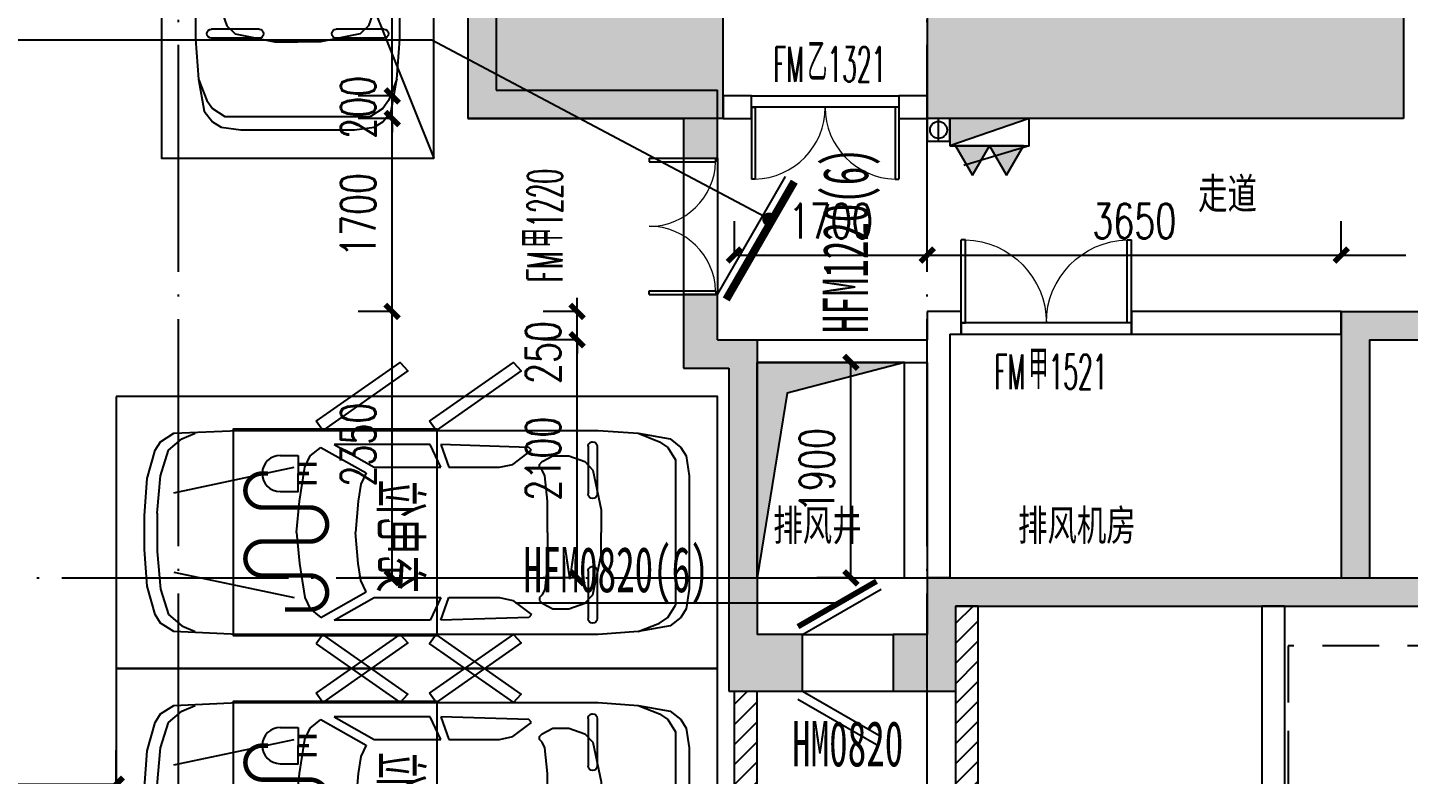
# Model space of a CAD drawing. Header units: millimetres. Extents: x 12325263 to 13848842, y -1463133 to 573208.
# Drawn here: x 12583266 to 12595438, y -1132621 to -1126034 of the extents above; entities that cross this region are included whole.
import ezdxf
from ezdxf.xclip import XClip

# ---------------------------------------------------------------- set-up
doc = ezdxf.new("R2010")
doc.units = ezdxf.units.MM
doc.header["$LTSCALE"] = 1000
doc.header["$XCLIPFRAME"] = 0
for name, pattern in [('DASHED2', [0.375, 0.25, -0.125]), ('DOTE', [2.42, 2, -0.2, 0.02, -0.2]), ('地下室负三层平面图$0$-3F平面$0$$AUDIT_BAD_LTYPE2', [0])]:
    doc.linetypes.add(name, pattern=pattern)
for name, color, linetype in [('#s-灭火器', 20, 'Continuous'), ('-2F平面$0$WALL-SHATCH', 8, 'Continuous'), ('A-ANNO-DIMS', 83, 'Continuous'), ('A-ANNO-TEXT', 7, 'Continuous'), ('A-AXIS', 16, 'DOTE'), ('A-WALL', 5, 'Continuous'), ('A-WALL-PATT', 8, 'Continuous'), ('A_WALL(防火墙)', 151, 'Continuous'), ('DOOR_FIRE', 1, 'Continuous'), ('DOOR_FIRE_TEXT', 7, 'Continuous'), ('EQUIP_消火栓', 7, 'Continuous'), ('PUB_DIM', 83, 'Continuous'), ('PUB_HATCH', 8, 'Continuous'), ('VPIPE-消防高', 3, 'Continuous'), ('WALL', 5, 'Continuous'), ('人防墙', 6, 'Continuous'), ('人防门', 60, 'Continuous'), ('人防门编号', 73, 'Continuous'), ('公寓机动车库', 23, 'Continuous'), ('建筑-楼板开洞', 251, 'Continuous'), ('水条件', 1, 'Continuous')]:
    doc.layers.add(name, color=color, linetype=linetype)
doc.styles.add('_TCH_DIM_T3', font='SIMPLEX.shx', dxfattribs={"width": 0.705882, "bigfont": 'GBCBIG.shx'})
doc.styles.add('_TCH_WINDOW', font='SIMPLEX', dxfattribs={"width": 0.7, "height": 3.5, "bigfont": 'GBCBIG'})
doc.styles.add('TITXV', font='', dxfattribs={"width": 0.7})
doc.styles.add('标注宋体', font='', dxfattribs={"width": 0.6})
doc.styles.add('黑体', font='simhei.ttf', dxfattribs={"width": 0.7})
doc.styles.get('TITXV').set_extended_font_data('SimSun')
doc.styles.get('标注宋体').set_extended_font_data('NSimSun')
doc.dimstyles.new('_TCH_ARCH&&120', dxfattribs={"dimtxt": 306, "dimasz": 120, "dimexe": 300, "dimexo": 360, "dimgap": 147, "dimtad": 1, "dimdec": 0, "dimzin": 0, "dimdsep": 46, "dimtxsty": '_TCH_DIM_T3', "dimblk": 'ARCHTICK', "dimcen": 0.09, "dimclrt": 7, "dimazin": 2, "dimtfac": 1, "dimtdec": 0, "dimtix": 1, "dimtmove": 2, "dimatfit": 3, "dimfxl": 1, "dimfxlon": 1, "dimtolj": 1, "dimtzin": 0, "dimarcsym": 0})
pattern_1 = [(45, (0, 89.76), (-88.388383, 88.388383), [])]

# ---------------------------------------------------------------- blocks, each defined once
blk = doc.blocks.new('asdgafgfasdfagfagasdgagadfgsdhgd人防$DorLib2D$00000197')
at = {"color": 0}
for p, q in [((-0.5, 0.313), (0.366, 0.813)), ((-0.55, -0.399), (0.316, -0.899)), ((-0.5, -0.313), (0.366, -0.813))]:
    blk.add_line(p, q, dxfattribs=at)
at = {"color": 0, "const_width": 0.0625}
blk.add_lwpolyline([(-0.55, 0.399), (0.316, 0.899)], dxfattribs=at)
blk = doc.blocks.new('asdgafgfasdfagfagasdgagadfgsdhgd$DorLib2D$00000192')
at = {"color": 0}
blk.add_line((-0.5, 0.125), (0.366, 0.625), dxfattribs=at)
at = {"color": 0, "const_width": 0.0417}
blk.add_lwpolyline([(-0.542, 0.197), (0.324, 0.697)], dxfattribs=at)
blk = doc.blocks.new('asdgafgf20230228-rf2')
at = {"layer": 'PUB_HATCH'}
for points in [[(15800, 10150), (15550, 9900), (15550, -7850), (15800, -7600)], [(15800, -7600), (15550, -7850), (17450, -7850), (17750, -7600)], [(17450, -7850), (17450, -8200), (17750, -8200), (17750, -7600)], [(17750, -9800), (17750, -9400), (17450, -9400), (17450, -10050)], [(23250, -9550), (23500, -9800), (25650, -9800), (25400, -9550)], [(23500, -9800), (23250, -9550), (23250, -11900), (23400, -11983), (23500, -11900)], [(17750, -9800), (17450, -10050), (17850, -10050), (18100, -9800)], [(18100, -9800), (17850, -10050), (17850, -12900), (18100, -12400)], [(19850, -12150), (19600, -11900), (19600, -12400), (19850, -12900)], [(19600, -11900), (19850, -12150), (23450, -12150), (23400, -11983), (23250, -11900)], [(23400, -11983), (23450, -12150), (28150, -12150), (27900, -11900), (23500, -11900)], [(17850, -12900), (18500, -12900), (18500, -12400), (18100, -12400)], [(19600, -12400), (19300, -12400), (19300, -12900), (19850, -12900)]]:
    blk.add_hatch(color=256, dxfattribs=at).paths.add_polyline_path(points)
at = {"layer": '人防墙'}
for p, q in [((15800, 10150), (15800, -7600)), ((15550, 9900), (15550, -7850)), ((15800, -7600), (17750, -7600)), ((17750, -8200), (17750, -7600)), ((15550, -7850), (17450, -7850)), ((17450, -7850), (17450, -8200)), ((17450, -8200), (17750, -8200)), ((17750, -9400), (17450, -9400)), ((17450, -9400), (17450, -10050)), ((17750, -9800), (17750, -9400)), ((23250, -9550), (25400, -9550)), ((23250, -9550), (23250, -11900)), ((17750, -9800), (18100, -9800)), ((18100, -9800), (18100, -12400)), ((23500, -9800), (25650, -9800)), ((23500, -9800), (23500, -11900)), ((17450, -10050), (17850, -10050)), ((17850, -10050), (17850, -12900)), ((19600, -11900), (19600, -12400)), ((19600, -11900), (23250, -11900)), ((23500, -11900), (27900, -11900)), ((19850, -12150), (19850, -12900)), ((19850, -12150), (23450, -12150)), ((23450, -12150), (28150, -12150)), ((18500, -12400), (18100, -12400)), ((18500, -12900), (18500, -12400)), ((19600, -12400), (19300, -12400)), ((19300, -12400), (19300, -12900)), ((17850, -12900), (18500, -12900)), ((19300, -12900), (19850, -12900))]:
    blk.add_line(p, q, dxfattribs=at)
at = {"layer": '人防门'}
for p, q in [((17450, -8200, 31), (17450, -9400, 31)), ((17750, -8200, 31), (17750, -9400, 31)), ((18500, -12400, 0), (19300, -12400, 0)), ((18500, -12900, 0), (19300, -12900, 0))]:
    blk.add_line(p, q, dxfattribs=at)
at = {"layer": '人防门', "const_width": 50, "elevation": 0}
blk.add_lwpolyline([(17819, -9440), (18419, -8401)], dxfattribs=at)
at = {"layer": '人防门编号'}
for p, q in [((15233, -7157), (10272, -7157)), ((18206, -8738), (15233, -7157)), ((18795, -12124, 0), (15971, -12124, 0))]:
    blk.add_line(p, q, dxfattribs=at)
at = {"layer": '人防门编号', "const_width": 60}
blk.add_lwpolyline([(18232, -8752, 1), (18179, -8724, 1)], format="xyb", close=True, dxfattribs=at)
at = {"layer": '人防门'}
for name, p, xscale, yscale, zscale, rotation in [('asdgafgfasdfagfagasdgagadfgsdhgd$DorLib2D$00000192', (17600, -8800), -1200, 1200, 300, 269.999768491107), ('asdgafgfasdfagfagasdgagadfgsdhgd人防$DorLib2D$00000197', (18900, -12650), 800, 800, 500, 359.9999999999778)]:
    blk.add_blockref(name, p, dxfattribs=dict(at, xscale=xscale, yscale=yscale, zscale=zscale, rotation=rotation))
at = {"layer": '人防门编号', "style": '标注宋体', "width": 0.6}
for s, rotation, p in [('HFM1220(6)', 90, (19079, -9743, 0)), ('HFM0820(6)', 359.9995, (16041, -12027, 0)), ('HM0820', 359.9995, (18409, -13563, 0))]:
    blk.add_text(s, height=400, rotation=rotation, dxfattribs=at).set_placement(p)
blk = doc.blocks.new('1-3F')
at = {"layer": 'A-WALL-PATT'}
for points in [[(-15900, 19000), (-17150, 19300), (-17150, 9050), (-15900, 10250)], [(-12900, 13333), (-13100, 13400), (-13100, 9050), (-12800, 10250), (-12800, 13200)], [(-10200, 11200), (-10200, 10250), (-8900, 9050), (-8900, 11200)], [(-14900, 10250), (-15900, 10250), (-17150, 9050), (-14900, 9050)], [(-8900, 9050), (-10200, 10250), (-12800, 10250), (-13100, 9050)]]:
    blk.add_hatch(color=256, dxfattribs=at).paths.add_polyline_path(points)
at = {"layer": 'A-WALL'}
for p, q in [((-17150, 19300), (-17150, 9050)), ((-13100, 13400), (-13100, 9050)), ((-8900, 11200), (-8900, 9050)), ((-14900, 9050), (-14900, 10250)), ((-14900, 9050), (-17150, 9050)), ((-8900, 9050), (-13100, 9050))]:
    blk.add_line(p, q, dxfattribs=at)
blk = doc.blocks.new('adgshg13--2F平面$0$A$C7F010FC0')
at = {"layer": '-2F平面$0$WALL-SHATCH'}
h = blk.add_hatch(color=256, dxfattribs=at)
h.dxf.hatch_style = 1
h.paths.add_polyline_path([(-60384, -16881), (-763, 197), (12588, -13153), (12588, -157996), (-162965, -188820), (-171262, -180523), (-171262, -31311), (-150707, -10756), (-131860, -7981), (-99162, -7981), (-99162, -4981), (-76620, -4981), (-70108, -16881)], flags=16)
h.paths.add_polyline_path([(-60091, -16381), (-647, 647), (12988, -12988), (12988, -158332), (-163101, -189250), (-171662, -180689), (-171662, -31145), (-150778, -10261), (-131897, -7481), (-99562, -7481), (-99562, -4581), (-76366, -4581), (-69908, -16381)])
blk = doc.blocks.new('A$C2A3E77E8')
at = {"layer": 'WALL', "color": 1}
blk.add_blockref('adgshg13--2F平面$0$A$C7F010FC0', (561507.9, 205483.1), dxfattribs=at)
blk = doc.blocks.new('asdfsfsdf')
at = {"color": 253, "linetype": '地下室负三层平面图$0$-3F平面$0$$AUDIT_BAD_LTYPE2', "transparency": 33554559, "extrusion": (0.000447791, 3.52996e-16, 1)}
for p, q in [((-169, -110, 0), (-500, -141, 0)), ((169, -110, 0), (-169, -110, 0)), ((169, -110, 0), (500, -141, 0)), ((-725, -212, 0), (-825, -329, 0)), ((-500, -141, 0), (-725, -212, 0)), ((500, -141, 0), (725, -212, 0)), ((725, -212, 0), (825, -329, 0)), ((-825, -329, 0), (-875, -447, 0)), ((-350, -259, 0), (-575, -1318, 0)), ((350, -259, 0), (575, -1318, 0)), ((825, -329, 0), (875, -447, 0)), ((-675, -1459, 0), (-750, -1553, 0)), ((-575, -1412, 0), (-675, -1459, 0)), ((-275, -1365, 0), (-575, -1412, 0)), ((0, -1341), (-275, -1365, 0)), ((0, -1341), (275, -1365, 0)), ((275, -1365, 0), (575, -1412, 0)), ((575, -1412, 0), (675, -1459, 0)), ((675, -1459, 0), (750, -1553, 0)), ((-750, -1553, 0), (-525, -1953, 0)), ((750, -1553, 0), (525, -1953, 0)), ((-775, -2518, 0), (-775, -1671, 0)), ((-775, -1671, 0), (-575, -2024, 0)), ((775, -1671, 0), (575, -2024, 0)), ((775, -2518, 0), (775, -1671, 0)), ((-525, -1953, 0), (-425, -1906, 0)), ((-425, -1906, 0), (-275, -1882, 0)), ((-275, -1882, 0), (0, -1859)), ((275, -1882, 0), (0, -1859)), ((425, -1906, 0), (275, -1882, 0)), ((525, -1953, 0), (425, -1906, 0)), ((-575, -2024, 0), (-575, -2612, 0)), ((575, -2024, 0), (575, -2612, 0)), ((-575, -2612, 0), (-775, -2518, 0)), ((575, -2612, 0), (775, -2518, 0)), ((-775, -2612, 0), (-575, -2682, 0)), ((-750, -3388, 0), (-775, -2612, 0)), ((775, -2612, 0), (575, -2682, 0)), ((750, -3388, 0), (775, -2612, 0)), ((-575, -2682, 0), (-575, -3129, 0)), ((575, -2682, 0), (575, -3129, 0)), ((-575, -3129, 0), (-600, -3247, 0)), ((575, -3129, 0), (600, -3247, 0)), ((-600, -3247, 0), (-725, -3412, 0)), ((600, -3247, 0), (725, -3412, 0)), ((-725, -3412, 0), (-750, -3388, 0)), ((725, -3412, 0), (750, -3388, 0)), ((-625, -3506, 0), (-675, -3600, 0)), ((-600, -3482, 0), (-625, -3506, 0)), ((-575, -3482, 0), (-600, -3482, 0)), ((-550, -3506, 0), (-575, -3482, 0)), ((-500, -3529, 0), (-550, -3506, 0)), ((-275, -3553, 0), (-500, -3529, 0)), ((275, -3553, 0), (500, -3529, 0)), ((500, -3529, 0), (550, -3506, 0)), ((550, -3506, 0), (575, -3482, 0)), ((575, -3482, 0), (600, -3482, 0)), ((600, -3482, 0), (625, -3506, 0)), ((625, -3506, 0), (675, -3600, 0)), ((-675, -3600, 0), (-675, -3741, 0)), ((0, -3553), (-275, -3553, 0)), ((0, -3553), (275, -3553, 0)), ((675, -3600, 0), (675, -3741, 0)), ((-675, -3741, 0), (-625, -3882, 0)), ((675, -3741, 0), (625, -3882, 0)), ((-625, -3882, 0), (-550, -3953, 0)), ((625, -3882, 0), (550, -3953, 0)), ((-550, -3953, 0), (-200, -4024, 0)), ((550, -3953, 0), (200, -4024, 0)), ((-200, -4024, 0), (0, -4024)), ((200, -4024, 0), (0, -4024)), ((-875, -4353, 0), (-800, -4541, 0)), ((875, -4353, 0), (800, -4541, 0)), ((-800, -4541, 0), (-750, -4612, 0)), ((-750, -4612, 0), (-641, -4680, 0)), ((750, -4612, 0), (641, -4680, 0)), ((800, -4541, 0), (750, -4612, 0)), ((641, -4680, 0), (-641, -4680, 0))]:
    blk.add_line(p, q, dxfattribs=at)
for points in [[(-475, -24), (-150, 0), (150, 0), (475, -24), (725, -94), (800, -141), (875, -259), (900, -824), (900, -4000), (875, -4353), (825, -4635), (750, -4729), (675, -4776), (500, -4800), (-500, -4800), (-675, -4776), (-750, -4729), (-825, -4635), (-875, -4353), (-900, -4000), (-900, -824), (-875, -259), (-800, -141), (-725, -94)], [(-982, -1513), (-1500, -2253), (-1425, -2321), (-900, -1571)]]:
    blk.add_lwpolyline(points, close=True, dxfattribs=at)
at = {"color": 253, "linetype": '地下室负三层平面图$0$-3F平面$0$$AUDIT_BAD_LTYPE2', "transparency": 33554559, "extrusion": (0.000447791, 3.52996e-16, 1), "elevation": 0}
for points in [[(982, -1513), (1500, -2253), (1425, -2321), (900, -1571)], [(-900, -2571), (-982, -2513), (-1500, -3253), (-1425, -3321)], [(982, -2513), (1500, -3253), (1425, -3321), (900, -2571)]]:
    blk.add_lwpolyline(points, close=True, dxfattribs=at)
blk = doc.blocks.new('车位')
h = blk.add_hatch()
h.set_pattern_fill('ANSI31', color=256, scale=1000)
h.set_pattern_definition([(45, (-2400, -5300), (-1122.53, 1122.53), [])])
h.paths.add_polyline_path([(1880, -3855), (1880, -3695), (1720, -3695), (1560, -3695), (1560, -3855, 0.989863)])
for p, q in [((860, -1060), (440, -1060)), ((1960, -1060), (1540, -1060)), ((400, -1100), (400, -1100)), ((860, -1140), (440, -1140)), ((1500, -1100), (1500, -1100)), ((1960, -1140), (1540, -1140)), ((2000, -1100), (2000, -1100)), ((1880, -3695), (1720, -3695)), ((1880, -3855), (1880, -3695))]:
    blk.add_line(p, q)
for points in [[(2400, -5300), (0, -5300), (0, 0), (2400, 0)], [(290, -2469), (2110, -2469), (2110, -4269), (290, -4269)]]:
    blk.add_lwpolyline(points, close=True)
at = {"const_width": 40}
blk.add_lwpolyline([(520, -3813), (520, -3590, -1), (820, -3590), (820, -4011, 1), (1120, -4011), (1120, -3590, -1), (1420, -3590), (1420, -4011, 1), (1720, -4011), (1720, -3963)], format="xyb", dxfattribs=at)
at = {"const_width": 30}
for points in [[(1640, -3695), (1640, -3534)], [(1800, -3695), (1800, -3534)], [(1720, -3695), (1720, -3600)]]:
    blk.add_lwpolyline(points, dxfattribs=at)
blk.add_lwpolyline([(1880, -3851, -1), (1560, -3855), (1560, -3695), (1720, -3695)], format="xyb")
for centre, start, end in [((440, -1100), 90, 180), ((860, -1100), 0, 90), ((1540, -1100), 90, 180), ((1960, -1100), 0, 90), ((1960, -1100), 0, 90), ((440, -1100), 180, 270), ((860, -1100), 270, 0), ((1540, -1100), 180, 270), ((1960, -1100), 270, 0), ((1960, -1100), 270, 0)]:
    blk.add_arc(centre, 40, start, end)
at = {"xscale": -1, "rotation": 180}
blk.add_blockref('asdfsfsdf', (1200, -5050), dxfattribs=at)
at = {"insert": (662, -2615), "char_height": 350, "attachment_point": 1, "rotation": 360, "style": '黑体'}
blk.add_mtext_dynamic_manual_height_columns('充电位', width=1328.11, gutter_width=1750, heights=[0], dxfattribs=at)
blk = doc.blocks.new('A$C10563155')
h = blk.add_hatch()
h.set_pattern_fill('ANSI31', color=256, scale=1000, angle=-90)
h.set_pattern_definition([(315, (0.02, 4800), (1122.53, 1122.53), [])])
h.paths.add_polyline_path([(1445, 520), (1605, 520), (1605, 680), (1605, 840), (1445, 840, 0.989863)])
for p, q in [((0, 2400), (6000, 0)), ((4860, 1540), (4860, 1960)), ((4900, 2000), (4900, 2000)), ((4940, 1540), (4940, 1960)), ((4860, 440), (4860, 860)), ((4900, 900), (4900, 900)), ((4940, 440), (4940, 860)), ((1605, 520), (1605, 680)), ((1445, 520), (1605, 520)), ((4900, 400), (4900, 400))]:
    blk.add_line(p, q)
for points in [[(0, 0), (0, 2400), (6000, 2400), (6000, 0)], [(2831, 2110), (2831, 290), (1031, 290), (1031, 2110)]]:
    blk.add_lwpolyline(points, close=True)
at = {"const_width": 40}
blk.add_lwpolyline([(1487, 1880), (1710, 1880, -1), (1710, 1580), (1289, 1580, 1), (1289, 1280), (1710, 1280, -1), (1710, 980), (1289, 980, 1), (1289, 680), (1337, 680)], format="xyb", dxfattribs=at)
blk.add_lwpolyline([(1449, 520, -1), (1445, 840), (1605, 840), (1605, 680)], format="xyb")
at = {"const_width": 30}
for points in [[(1605, 760), (1766, 760)], [(1605, 680), (1700, 680)], [(1605, 600), (1766, 600)]]:
    blk.add_lwpolyline(points, dxfattribs=at)
for centre, start, end in [((4900, 1960), 90, 180), ((4900, 1960), 0, 90), ((4900, 1540), 180, 270), ((4900, 1540), 270, 0), ((4900, 860), 90, 180), ((4900, 860), 0, 90), ((4900, 440), 180, 270), ((4900, 440), 180, 270), ((4900, 440), 270, 0), ((4900, 440), 270, 0)]:
    blk.add_arc(centre, 40, start, end)
at = {"rotation": 90}
blk.add_blockref('asdfsfsdf', (950, 1200), dxfattribs=at)
at = {"insert": (2685, 1738), "char_height": 350, "attachment_point": 1, "rotation": 270, "style": '黑体'}
blk.add_mtext_dynamic_manual_height_columns('充电位', width=1328.11, gutter_width=1750, heights=[0], dxfattribs=at)
blk = doc.blocks.new('A$C18591698')
at = {"linetype": 'DASHED2', "ltscale": 2}
for points in [[(0, 2400), (0, 0), (5300, 0), (5300, 2400)], [(1250, 2150), (1350, 2150), (1350, 250), (1250, 250)]]:
    blk.add_lwpolyline(points, close=True, dxfattribs=at)
blk = doc.blocks.new('管位')
at = {"layer": '水条件'}
blk.add_line((12573126, 675360), (12573126, 675160), dxfattribs=at)
blk.add_lwpolyline([(12573026, 675360), (12573226, 675360), (12573226, 675160), (12573026, 675160)], close=True, dxfattribs=at)
blk = doc.blocks.new('灭火器')
at = {"layer": '#s-灭火器', "ltscale": 1000}
for points in [[(292444, 59707), (292144, 59707), (292294, 59447)], [(292744, 59707), (292444, 59707), (292594, 59447)]]:
    blk.add_hatch(color=256, dxfattribs=at).paths.add_polyline_path(points)
for points in [[(292294, 59447), (292444, 59707), (292144, 59707)], [(292594, 59447), (292744, 59707), (292444, 59707)]]:
    blk.add_lwpolyline(points, close=True, dxfattribs=at)
blk = doc.blocks.new('$TWTSYS$00000508')
for p, q in [((-0.5, 0.5), (0.324, 1.224)), ((-0.5, 0.5), (-0.5, -0.5)), ((-0.5, -0.5), (0.5, 0.5)), ((0.5, 0.5), (-0.5, 0.5)), ((0.5, -0.5), (0.5, 0.5)), ((-0.5, -0.5), (0.5, -0.5))]:
    blk.add_line(p, q)
blk.add_solid([(0.5, -0.5), (0.5, 0.5), (-0.5, -0.5)])
blk = doc.blocks.new('消火栓')
at = {"layer": '#s-灭火器', "rotation": 180.0000000000001}
blk.add_blockref('灭火器', (12864422, 734932), dxfattribs=at)
at = {"layer": 'EQUIP_消火栓', "xscale": 700, "yscale": 240, "zscale": 700}
blk.add_blockref('$TWTSYS$00000508', (12571978, 675105), dxfattribs=at)
blk = doc.blocks.new('asdfasfads')
at = {"layer": 'VPIPE-消防高'}
blk.add_circle((26300, -3300), 75, dxfattribs=at)
at = {"rotation": 180}
blk.add_blockref('消火栓', (12598728, 671785), dxfattribs=at)
at = {"layer": '水条件', "xscale": -1, "rotation": 180}
blk.add_blockref('管位', (-12546826, 671960), dxfattribs=at)
blk = doc.blocks.new('qlzw')
at = {"layer": 'A-AXIS'}
for p, q in [((12451166.8, 979489.8), (12451166.8, 1082089.8)), ((12457766.8, 979489.8), (12457766.8, 1082089.8)), ((12411416.8, 1000989.8), (12486866.8, 1000989.8))]:
    blk.add_line(p, q, dxfattribs=at)
blk = doc.blocks.new('_ArchTick')
at = {"color": 0, "linetype": 'ByBlock', "const_width": 0.4}
blk.add_lwpolyline([(-0.5, -0.5), (0.5, 0.5)], dxfattribs=at)
blk = doc.blocks.new('*D2283')
at = {"layer": 'A-ANNO-DIMS', "color": 0, "lineweight": -2, "transparency": 16777216}
for p, q in [((12590525, -1128987), (12590224, -1128987)), ((12590524, -1130887), (12590524, -1128987)), ((12590525, -1130887), (12590224, -1130887))]:
    blk.add_line(p, q, dxfattribs=at)
at = {"layer": 'Defpoints', "color": 0, "transparency": 16777216}
for p in [(12590524, -1128987), (12590997, -1128987), (12590997, -1130887)]:
    blk.add_point(p, dxfattribs=at)
at = {"layer": 'A-ANNO-DIMS', "color": 0, "lineweight": -2, "transparency": 16777216, "xscale": 120, "yscale": 120, "zscale": 120}
for p, rotation in [((12590524, -1128987), 90), ((12590524, -1130887), 270)]:
    blk.add_blockref('_ArchTick', p, dxfattribs=dict(at, rotation=rotation))
at = {"layer": 'A-ANNO-DIMS', "color": 7, "transparency": 16777216, "insert": (12590224, -1129937), "char_height": 306, "attachment_point": 5, "rotation": 90, "style": '_TCH_DIM_T3'}
blk.add_mtext('\\A1;1900', dxfattribs=at)
blk = doc.blocks.new('*D3794')
at = {"layer": 'A-ANNO-DIMS', "color": 0, "lineweight": -2, "transparency": 16777216}
for p, q in [((12575397, -1125789), (12575397, -1126090)), ((12575397, -1125790), (12587147, -1125790)), ((12587147, -1125789), (12587147, -1126090))]:
    blk.add_line(p, q, dxfattribs=at)
at = {"layer": 'Defpoints', "color": 0, "transparency": 16777216}
for p in [(12575397, -1124537), (12587147, -1124537), (12587147, -1125790)]:
    blk.add_point(p, dxfattribs=at)
at = {"layer": 'A-ANNO-DIMS', "color": 0, "lineweight": -2, "transparency": 16777216, "xscale": 120, "yscale": 120, "zscale": 120, "rotation": 180}
blk.add_blockref('_ArchTick', (12575397, -1125790), dxfattribs=at)
at = {"layer": 'A-ANNO-DIMS', "color": 0, "lineweight": -2, "transparency": 16777216, "xscale": 120, "yscale": 120, "zscale": 120}
blk.add_blockref('_ArchTick', (12587147, -1125790), dxfattribs=at)
at = {"layer": 'A-ANNO-DIMS', "color": 7, "transparency": 16777216, "insert": (12581272, -1125490), "char_height": 306, "attachment_point": 5, "style": '_TCH_DIM_T3'}
blk.add_mtext('\\A1;11750', dxfattribs=at)
blk = doc.blocks.new('*D3865')
at = {"layer": 'Defpoints', "color": 0, "transparency": 16777216}
for p in [(12588110, -1128537), (12589497, -1128537), (12589497, -1128787)]:
    blk.add_point(p, dxfattribs=at)
at = {"layer": 'PUB_DIM', "color": 0, "lineweight": -2, "transparency": 16777216}
for p, q in [((12588110, -1128537), (12588110, -1128417)), ((12588111, -1128537), (12587810, -1128537)), ((12588110, -1128787), (12588110, -1128537)), ((12588111, -1128787), (12587810, -1128787)), ((12588110, -1128787), (12588110, -1128907))]:
    blk.add_line(p, q, dxfattribs=at)
at = {"layer": 'PUB_DIM', "color": 0, "lineweight": -2, "transparency": 16777216, "xscale": 120, "yscale": 120, "zscale": 120}
for p, rotation in [((12588110, -1128537), 270), ((12588110, -1128787), 90)]:
    blk.add_blockref('_ArchTick', p, dxfattribs=dict(at, rotation=rotation))
at = {"layer": 'PUB_DIM', "color": 7, "transparency": 16777216, "insert": (12587810, -1128900), "char_height": 306, "attachment_point": 5, "rotation": 90, "style": '_TCH_DIM_T3'}
blk.add_mtext('\\A1;250', dxfattribs=at)
blk = doc.blocks.new('*D3866')
at = {"layer": 'Defpoints', "color": 0, "transparency": 16777216}
for p in [(12588110, -1128787), (12589497, -1128787), (12589497, -1130887)]:
    blk.add_point(p, dxfattribs=at)
at = {"layer": 'PUB_DIM', "color": 0, "lineweight": -2, "transparency": 16777216}
for p, q in [((12588111, -1128787), (12587810, -1128787)), ((12588110, -1130887), (12588110, -1128787)), ((12588111, -1130887), (12587810, -1130887))]:
    blk.add_line(p, q, dxfattribs=at)
at = {"layer": 'PUB_DIM', "color": 0, "lineweight": -2, "transparency": 16777216, "xscale": 120, "yscale": 120, "zscale": 120}
for p, rotation in [((12588110, -1128787), 90), ((12588110, -1130887), 270)]:
    blk.add_blockref('_ArchTick', p, dxfattribs=dict(at, rotation=rotation))
at = {"layer": 'PUB_DIM', "color": 7, "transparency": 16777216, "insert": (12587810, -1129837), "char_height": 306, "attachment_point": 5, "rotation": 90, "style": '_TCH_DIM_T3'}
blk.add_mtext('\\A1;2100', dxfattribs=at)
blk = doc.blocks.new('*D3875')
at = {"layer": 'Defpoints', "color": 0, "transparency": 16777216}
for p in [(12596997, -1128040), (12594847, -1128737), (12596997, -1128737)]:
    blk.add_point(p, dxfattribs=at)
at = {"layer": 'PUB_DIM', "color": 0, "lineweight": -2, "transparency": 16777216}
for p, q in [((12594847, -1128041), (12594847, -1127740)), ((12596997, -1128041), (12596997, -1127740)), ((12594847, -1128040), (12595415, -1128040)), ((12596997, -1128040), (12596429, -1128040))]:
    blk.add_line(p, q, dxfattribs=at)
at = {"layer": 'PUB_DIM', "color": 0, "lineweight": -2, "transparency": 16777216, "xscale": 120, "yscale": 120, "zscale": 120, "rotation": 180}
blk.add_blockref('_ArchTick', (12594847, -1128040), dxfattribs=at)
at = {"layer": 'PUB_DIM', "color": 0, "lineweight": -2, "transparency": 16777216, "xscale": 120, "yscale": 120, "zscale": 120}
blk.add_blockref('_ArchTick', (12596997, -1128040), dxfattribs=at)
at = {"layer": 'PUB_DIM', "color": 7, "transparency": 16777216, "insert": (12595922, -1128250), "char_height": 306, "attachment_point": 5, "style": '_TCH_DIM_T3'}
blk.add_mtext('\\A1;2150', dxfattribs=at)
blk = doc.blocks.new('*D3876')
at = {"layer": 'Defpoints', "color": 0, "transparency": 16777216}
for p in [(12594847, -1128040), (12591197, -1128737), (12594847, -1128737)]:
    blk.add_point(p, dxfattribs=at)
at = {"layer": 'PUB_DIM', "color": 0, "lineweight": -2, "transparency": 16777216}
for p, q in [((12591197, -1128041), (12591197, -1127740)), ((12594847, -1128041), (12594847, -1127740)), ((12591197, -1128040), (12594847, -1128040))]:
    blk.add_line(p, q, dxfattribs=at)
at = {"layer": 'PUB_DIM', "color": 0, "lineweight": -2, "transparency": 16777216, "xscale": 120, "yscale": 120, "zscale": 120, "rotation": 180}
blk.add_blockref('_ArchTick', (12591197, -1128040), dxfattribs=at)
at = {"layer": 'PUB_DIM', "color": 0, "lineweight": -2, "transparency": 16777216, "xscale": 120, "yscale": 120, "zscale": 120}
blk.add_blockref('_ArchTick', (12594847, -1128040), dxfattribs=at)
at = {"layer": 'PUB_DIM', "color": 7, "transparency": 16777216, "insert": (12593022, -1127740), "char_height": 306, "attachment_point": 5, "style": '_TCH_DIM_T3'}
blk.add_mtext('\\A1;3650', dxfattribs=at)
blk = doc.blocks.new('*D3877')
at = {"layer": 'Defpoints', "color": 0, "transparency": 16777216}
for p in [(12591197, -1128040), (12589497, -1128737), (12591197, -1128737)]:
    blk.add_point(p, dxfattribs=at)
at = {"layer": 'PUB_DIM', "color": 0, "lineweight": -2, "transparency": 16777216}
for p, q in [((12589497, -1128041), (12589497, -1127740)), ((12591197, -1128041), (12591197, -1127740)), ((12589497, -1128040), (12591197, -1128040))]:
    blk.add_line(p, q, dxfattribs=at)
at = {"layer": 'PUB_DIM', "color": 0, "lineweight": -2, "transparency": 16777216, "xscale": 120, "yscale": 120, "zscale": 120, "rotation": 180}
blk.add_blockref('_ArchTick', (12589497, -1128040), dxfattribs=at)
at = {"layer": 'PUB_DIM', "color": 0, "lineweight": -2, "transparency": 16777216, "xscale": 120, "yscale": 120, "zscale": 120}
blk.add_blockref('_ArchTick', (12591197, -1128040), dxfattribs=at)
at = {"layer": 'PUB_DIM', "color": 7, "transparency": 16777216, "insert": (12590347, -1127740), "char_height": 306, "attachment_point": 5, "style": '_TCH_DIM_T3'}
blk.add_mtext('\\A1;1700', dxfattribs=at)
blk = doc.blocks.new('*D3878')
at = {"layer": 'Defpoints', "color": 0, "transparency": 16777216}
for p in [(12595397, -1126837), (12596170, -1126837), (12595397, -1128537)]:
    blk.add_point(p, dxfattribs=at)
at = {"layer": 'PUB_DIM', "color": 0, "lineweight": -2, "transparency": 16777216}
for p, q in [((12596169, -1126837), (12596470, -1126837)), ((12596170, -1128537), (12596170, -1126837)), ((12596169, -1128537), (12596470, -1128537))]:
    blk.add_line(p, q, dxfattribs=at)
at = {"layer": 'PUB_DIM', "color": 0, "lineweight": -2, "transparency": 16777216, "xscale": 120, "yscale": 120, "zscale": 120}
for p, rotation in [((12596170, -1126837), 90), ((12596170, -1128537), 270)]:
    blk.add_blockref('_ArchTick', p, dxfattribs=dict(at, rotation=rotation))
at = {"layer": 'PUB_DIM', "color": 7, "transparency": 16777216, "insert": (12595870, -1127687), "char_height": 306, "attachment_point": 5, "rotation": 90, "style": '_TCH_DIM_T3'}
blk.add_mtext('\\A1;1700', dxfattribs=at)
blk = doc.blocks.new('*D3879')
at = {"layer": 'Defpoints', "color": 0, "transparency": 16777216}
for p in [(12595397, -1124687), (12596170, -1124687), (12595397, -1126837)]:
    blk.add_point(p, dxfattribs=at)
at = {"layer": 'PUB_DIM', "color": 0, "lineweight": -2, "transparency": 16777216}
for p, q in [((12596169, -1124687), (12596470, -1124687)), ((12596170, -1126837), (12596170, -1124687)), ((12596169, -1126837), (12596470, -1126837))]:
    blk.add_line(p, q, dxfattribs=at)
at = {"layer": 'PUB_DIM', "color": 0, "lineweight": -2, "transparency": 16777216, "xscale": 120, "yscale": 120, "zscale": 120}
for p, rotation in [((12596170, -1124687), 90), ((12596170, -1126837), 270)]:
    blk.add_blockref('_ArchTick', p, dxfattribs=dict(at, rotation=rotation))
at = {"layer": 'PUB_DIM', "color": 7, "transparency": 16777216, "insert": (12595870, -1125762), "char_height": 306, "attachment_point": 5, "rotation": 90, "style": '_TCH_DIM_T3'}
blk.add_mtext('\\A1;2150', dxfattribs=at)
blk = doc.blocks.new('*D3893')
at = {"layer": 'Defpoints', "color": 0, "transparency": 16777216}
for p in [(12586480, -1122487), (12587147, -1122487), (12587147, -1126637)]:
    blk.add_point(p, dxfattribs=at)
at = {"layer": 'PUB_DIM', "color": 0, "lineweight": -2, "transparency": 16777216}
for p, q in [((12586481, -1122487), (12586180, -1122487)), ((12586480, -1126637), (12586480, -1122487)), ((12586481, -1126637), (12586180, -1126637))]:
    blk.add_line(p, q, dxfattribs=at)
at = {"layer": 'PUB_DIM', "color": 0, "lineweight": -2, "transparency": 16777216, "xscale": 120, "yscale": 120, "zscale": 120}
for p, rotation in [((12586480, -1122487), 90), ((12586480, -1126637), 270)]:
    blk.add_blockref('_ArchTick', p, dxfattribs=dict(at, rotation=rotation))
at = {"layer": 'PUB_DIM', "color": 7, "transparency": 16777216, "insert": (12586180, -1124562), "char_height": 306, "attachment_point": 5, "rotation": 90, "style": '_TCH_DIM_T3'}
blk.add_mtext('\\A1;4150', dxfattribs=at)
blk = doc.blocks.new('*D3894')
at = {"layer": 'Defpoints', "color": 0, "transparency": 16777216}
for p in [(12586480, -1126637), (12587147, -1126637), (12587147, -1126837)]:
    blk.add_point(p, dxfattribs=at)
at = {"layer": 'PUB_DIM', "color": 0, "lineweight": -2, "transparency": 16777216}
for p, q in [((12586480, -1126637), (12586480, -1126517)), ((12586481, -1126637), (12586180, -1126637)), ((12586480, -1126837), (12586480, -1126637)), ((12586481, -1126837), (12586180, -1126837)), ((12586480, -1126837), (12586480, -1126957))]:
    blk.add_line(p, q, dxfattribs=at)
at = {"layer": 'PUB_DIM', "color": 0, "lineweight": -2, "transparency": 16777216, "xscale": 120, "yscale": 120, "zscale": 120}
for p, rotation in [((12586480, -1126637), 270), ((12586480, -1126837), 90)]:
    blk.add_blockref('_ArchTick', p, dxfattribs=dict(at, rotation=rotation))
at = {"layer": 'PUB_DIM', "color": 7, "transparency": 16777216, "insert": (12586180, -1126737), "char_height": 306, "attachment_point": 5, "rotation": 90, "style": '_TCH_DIM_T3'}
blk.add_mtext('\\A1;200', dxfattribs=at)
blk = doc.blocks.new('*D3895')
at = {"layer": 'Defpoints', "color": 0, "transparency": 16777216}
for p in [(12586480, -1126837), (12587147, -1126837), (12587147, -1128537)]:
    blk.add_point(p, dxfattribs=at)
at = {"layer": 'PUB_DIM', "color": 0, "lineweight": -2, "transparency": 16777216}
for p, q in [((12586481, -1126837), (12586180, -1126837)), ((12586480, -1128537), (12586480, -1126837)), ((12586481, -1128537), (12586180, -1128537))]:
    blk.add_line(p, q, dxfattribs=at)
at = {"layer": 'PUB_DIM', "color": 0, "lineweight": -2, "transparency": 16777216, "xscale": 120, "yscale": 120, "zscale": 120}
for p, rotation in [((12586480, -1126837), 90), ((12586480, -1128537), 270)]:
    blk.add_blockref('_ArchTick', p, dxfattribs=dict(at, rotation=rotation))
at = {"layer": 'PUB_DIM', "color": 7, "transparency": 16777216, "insert": (12586180, -1127687), "char_height": 306, "attachment_point": 5, "rotation": 90, "style": '_TCH_DIM_T3'}
blk.add_mtext('\\A1;1700', dxfattribs=at)
blk = doc.blocks.new('*D3896')
at = {"layer": 'Defpoints', "color": 0, "transparency": 16777216}
for p in [(12586480, -1128537), (12587147, -1128537), (12587147, -1130887)]:
    blk.add_point(p, dxfattribs=at)
at = {"layer": 'PUB_DIM', "color": 0, "lineweight": -2, "transparency": 16777216}
for p, q in [((12586481, -1128537), (12586180, -1128537)), ((12586480, -1130887), (12586480, -1128537)), ((12586481, -1130887), (12586180, -1130887))]:
    blk.add_line(p, q, dxfattribs=at)
at = {"layer": 'PUB_DIM', "color": 0, "lineweight": -2, "transparency": 16777216, "xscale": 120, "yscale": 120, "zscale": 120}
for p, rotation in [((12586480, -1128537), 90), ((12586480, -1130887), 270)]:
    blk.add_blockref('_ArchTick', p, dxfattribs=dict(at, rotation=rotation))
at = {"layer": 'PUB_DIM', "color": 7, "transparency": 16777216, "insert": (12586180, -1129712), "char_height": 306, "attachment_point": 5, "rotation": 90, "style": '_TCH_DIM_T3'}
blk.add_mtext('\\A1;2350', dxfattribs=at)
blk = doc.blocks.new('*D3999')
at = {"layer": 'Defpoints', "color": 0, "transparency": 16777216}
for p in [(12584047, -1132708), (12578547, -1133437), (12584047, -1133437)]:
    blk.add_point(p, dxfattribs=at)
at = {"layer": 'PUB_DIM', "color": 0, "lineweight": -2, "transparency": 16777216}
for p, q in [((12578547, -1132709), (12578547, -1132408)), ((12584047, -1132709), (12584047, -1132408)), ((12578547, -1132708), (12584047, -1132708))]:
    blk.add_line(p, q, dxfattribs=at)
at = {"layer": 'PUB_DIM', "color": 0, "lineweight": -2, "transparency": 16777216, "xscale": 120, "yscale": 120, "zscale": 120, "rotation": 180}
blk.add_blockref('_ArchTick', (12578547, -1132708), dxfattribs=at)
at = {"layer": 'PUB_DIM', "color": 0, "lineweight": -2, "transparency": 16777216, "xscale": 120, "yscale": 120, "zscale": 120}
blk.add_blockref('_ArchTick', (12584047, -1132708), dxfattribs=at)
at = {"layer": 'PUB_DIM', "color": 7, "transparency": 16777216, "insert": (12581297, -1132408), "char_height": 306, "attachment_point": 5, "style": '_TCH_DIM_T3'}
blk.add_mtext('\\A1;5500', dxfattribs=at)
blk = doc.blocks.new('$DorLib2D$00000002')
for p, q in [((-0.5, 0), (-0.5, 0.4875)), ((-0.475, 0.4875), (-0.5, 0.4875)), ((-0.475, 0), (-0.475, 0.4875)), ((0.475, 0), (0.475, 0.4875)), ((0.475, 0.4875), (0.5, 0.4875)), ((0.5, 0), (0.5, 0.4875)), ((-0.5, 0), (-0.475, 0)), ((0.5, 0), (0.475, 0))]:
    blk.add_line(p, q)
at = {"lineweight": 13}
for centre, start, end in [((-0.4875, 0), 0, 88.53072), ((0.4875, 0), 91.46928, 180)]:
    blk.add_arc(centre, 0.4875, start, end, dxfattribs=at)

msp = doc.modelspace()

# ---------------------------------------------------------------- hatches: boundary and pattern name
at = {"layer": 'A-WALL-PATT'}
h = msp.add_hatch(dxfattribs=at)
h.set_pattern_fill('普通砖', color=256, scale=50, style=0)
h.set_pattern_definition(pattern_1)
h.paths.add_polyline_path([(12591446.8, -1131136.7), (12591446.8, -1133286.8), (12591646.8, -1133286.8), (12591646.8, -1131136.7)])
h = msp.add_hatch(dxfattribs=at)
h.set_pattern_fill('普通砖', color=256, scale=50, style=0)
h.set_pattern_definition(pattern_1)
h.paths.add_polyline_path([(12589596.8, -1134453.4), (12589696.8, -1134386.8), (12589696.8, -1131886.7), (12589496.8, -1131886.7), (12589496.8, -1134386.8)])
at = {"layer": '建筑-楼板开洞'}
h = msp.add_hatch(color=256, dxfattribs=at)
h.dxf.hatch_style = 1
h.paths.add_polyline_path([(12589696.8, -1130886.8), (12589696.8, -1128986.8), (12590996.8, -1128986.8), (12589963.4, -1129257.2)])

# ---------------------------------------------------------------- linework, layer by layer
at = {"layer": 'A-WALL'}
for p, q in [((12589646.8, -1126636.8), (12589396.8, -1126636.8)), ((12589396.8, -1126636.8), (12589396.8, -1126836.8)), ((12589646.8, -1126836.8), (12589646.8, -1126636.8)), ((12591196.8, -1126636.8), (12590946.8, -1126636.8)), ((12590946.8, -1126636.8), (12590946.8, -1126836.8)), ((12591196.8, -1126836.8), (12591196.8, -1126636.8)), ((12589396.8, -1126836.8), (12589646.8, -1126836.8)), ((12590946.8, -1126836.8), (12591196.8, -1126836.8)), ((12591196.8, -1128536.8), (12591196.8, -1128786.8)), ((12591496.8, -1128536.8), (12591196.8, -1128536.8)), ((12591496.8, -1128736.8), (12591496.8, -1128536.8)), ((12594846.8, -1128536.8), (12592996.8, -1128536.8)), ((12592996.8, -1128536.8), (12592996.8, -1128736.8)), ((12594846.8, -1128736.8), (12594846.8, -1128536.8)), ((12591396.8, -1128736.8), (12591396.8, -1128886.8)), ((12591396.8, -1128736.8), (12591496.8, -1128736.8)), ((12592996.8, -1128736.8), (12594846.8, -1128736.8)), ((12589696.8, -1128786.8), (12591196.8, -1128786.8)), ((12589696.8, -1128786.8), (12589696.8, -1128986.8)), ((12589696.8, -1128986.8), (12591196.8, -1128986.8)), ((12591196.8, -1128986.8), (12591196.8, -1130886.8)), ((12591396.8, -1128886.8), (12591396.8, -1130886.8)), ((12591396.8, -1130886.8), (12591196.8, -1130886.8)), ((12594146.8, -1131136.7), (12594146.8, -1134386.8)), ((12594346.8, -1131136.7), (12594146.8, -1131136.7)), ((12594346.8, -1131136.7), (12594346.8, -1134586.8))]:
    msp.add_line(p, q, dxfattribs=at)
at = {"layer": 'A_WALL(防火墙)'}
for p, q in [((12591446.8, -1131136.7), (12591446.8, -1133286.8)), ((12591646.8, -1131136.7), (12591446.8, -1131136.7)), ((12591646.8, -1133286.8), (12591646.8, -1131136.7)), ((12589496.8, -1134386.8), (12589496.8, -1131886.7)), ((12589496.8, -1131886.7), (12589696.8, -1131886.7)), ((12589696.8, -1134386.8), (12589696.8, -1131886.7))]:
    msp.add_line(p, q, dxfattribs=at)
at = {"layer": 'DOOR_FIRE'}
for points in [[(12589646.8, -1126636.8), (12590946.8, -1126636.8), (12590946.8, -1126736.8), (12589646.8, -1126736.8)], [(12591496.8, -1128736.8), (12592996.8, -1128736.8), (12592996.8, -1128636.8), (12591496.8, -1128636.8)]]:
    msp.add_lwpolyline(points, close=True, dxfattribs=at)
at = {"layer": '建筑-楼板开洞'}
for points in [[(12590996.8, -1128986.8), (12589696.8, -1128986.8), (12589696.8, -1130886.8), (12590996.8, -1130886.8)], [(12589696.8, -1130886.8), (12589696.8, -1128986.8), (12590996.8, -1128986.8), (12589963.4, -1129257.2)]]:
    msp.add_lwpolyline(points, close=True, dxfattribs=at)

# ---------------------------------------------------------------- block references
ref = msp.add_blockref('A$C2A3E77E8', (12039933.3, -1095474.8), dxfattribs=dict(rotation=350.0412492537527))
XClip(ref).set_block_clipping_path([(574517.6328491271, 127502.2367430634), (563167.6328490991, 127502.2228846755), (563167.6311767455, 128872.3654828509), (556800.2987149898, 128872.35771109), (544257.8770271596, 126670.0996581088), (543557.4714692105, 130659.0804795903), (536268.9804626536, 129379.331731239), (537790.8662453052, 120711.8038626132), (523312.3703787625, 118169.6006707186), (521652.1357429288, 127625.0713569671), (520765.6618171427, 127469.4202569119), (520307.3778515682, 130079.4678951118), (515776.700237589, 129283.9687092729), (515422.1926091146, 131303.0932199814), (513452.2958014049, 130957.2097736297), (514282.4182554409, 126229.4878651481), (510637.9919826575, 125589.577113275), (512263.534631284, 116331.1783077423), (512362.3527807724, 116348.529120174), (517291.1072248165, 88278.0145814414), (519851.8954271879, 88727.6234641299), (522454.6248882134, 73904.4148362107), (519893.7906026859, 73454.7686835658), (526007.3042119928, 38637.452739819), (480033.7029030509, 30565.0258553012), (466439.1866319198, 28317.0522398334), (446673.6220214516, 140886.9888556413), (578014.3726615645, 163948.422490485), (584117.7942495663, 129187.8787387202)])
for name, p in [('1-3F', (12604296.8, -1135886.8)), ('asdfasfads', (12564996.8, -1123636.8)), ('A$C18591698', (12594379.9, -1133886.8))]:
    msp.add_blockref(name, p)
at = {"layer": 'A_WALL(防火墙)'}
msp.add_blockref('qlzw', (133430, -2131876.5), dxfattribs=at)
at = {"layer": 'DOOR_FIRE', "zscale": 200}
for p, xscale, yscale in [((12590296.8, -1126736.8), -1300, -1300), ((12592246.8, -1128636.8), -1500, 1500)]:
    msp.add_blockref('$DorLib2D$00000002', p, dxfattribs=dict(at, xscale=xscale, yscale=yscale))
at = {"layer": 'DOOR_FIRE', "xscale": -1200, "yscale": -1200, "zscale": 100, "rotation": 90.00000000089344}
msp.add_blockref('$DorLib2D$00000002', (12588746.8, -1127786.8), dxfattribs=at)
at = {"layer": '人防墙'}
ref = msp.add_blockref('asdgafgf20230228-rf2', (12571596.8, -1118986.7), dxfattribs=at)
XClip(ref).set_block_clipping_path([(-67355.290652331, -38121.2847742999), (65994.7093476802, 85028.7152257001)])
at = {"layer": '公寓机动车库', "xscale": -1}
for name, p, rotation in [('A$C10563155', (12586846.8, -1121186.8), 90), ('车位', (12589346.8, -1131686.8), 270), ('车位', (12589346.8, -1134086.8), 270)]:
    msp.add_blockref(name, p, dxfattribs=dict(at, rotation=rotation))

# ---------------------------------------------------------------- texts
at = {"layer": 'A-ANNO-TEXT', "style": 'TITXV', "width": 0.7}
for s, p in [('走道', (12593584.3, -1127633.9)), ('排风井', (12589838.9, -1130560.1, 0)), ('排风机房', (12591996.4, -1130558.6, 0))]:
    msp.add_text(s, height=271.9, dxfattribs=at).set_placement(p)
at = {"layer": 'DOOR_FIRE_TEXT', "style": '_TCH_WINDOW'}
for s, height, width, p in [('乙', 347.2, 0.7, (12590140, -1126510.9)), ('FM', 306, 0.494118, (12589837.6, -1126510.9)), ('1321', 306, 0.494118, (12590316.9, -1126510.9)), ('甲', 347.2, 0.7, (12592090, -1129222.7)), ('FM', 306, 0.494118, (12591787.6, -1129222.7)), ('1521', 306, 0.494118, (12592266.9, -1129222.7))]:
    msp.add_text(s, height=height, dxfattribs=dict(at, width=width)).set_placement(p)
for s, height, width, p in [('1220', 306, 0.494118, (12587980, -1127799.1)), ('甲', 347.2, 0.7, (12587980, -1127976.1)), ('FM', 306, 0.494118, (12587980, -1128278.5))]:
    msp.add_text(s, height=height, rotation=90, dxfattribs=dict(at, width=width)).set_placement(p)

# ---------------------------------------------------------------- dimensions: what is measured, and where the dimension line sits
at = {"layer": 'A-ANNO-DIMS'}
for p1, p2, distance, picture, middle in [((12575396.8, -1124536.7), (12587146.8, -1124536.7), -1253.3, '*D3794', (12581271.8, -1125490)), ((12590996.8, -1130886.8), (12590996.8, -1128986.8), 472.3, '*D2283', (12590224.5, -1129936.8))]:
    dim = msp.add_aligned_dim(p1=p1, p2=p2, distance=distance, dimstyle='_TCH_ARCH&&120', dxfattribs=at)
    dim.commit()
    dim.dimension.update_dxf_attribs({"geometry": picture, "text_midpoint": middle})
at = {"layer": 'PUB_DIM'}
for p1, p2, distance, picture, middle in [((12587146.8, -1126636.8), (12587146.8, -1122486.8), 666.8, '*D3893', (12586180, -1124561.8)), ((12595396.8, -1126836.8), (12595396.8, -1124686.8), -773.2, '*D3879', (12595870, -1125761.8)), ((12587146.8, -1126836.8), (12587146.8, -1126636.8), 666.8, '*D3894', (12586180, -1126736.8)), ((12587146.8, -1128536.8), (12587146.8, -1126836.8), 666.8, '*D3895', (12586180, -1127686.8)), ((12595396.8, -1128536.8), (12595396.8, -1126836.8), -773.2, '*D3878', (12595870, -1127686.8)), ((12589496.8, -1128736.8), (12591196.8, -1128736.8), 696.8, '*D3877', (12590346.8, -1127740)), ((12591196.8, -1128736.8), (12594846.8, -1128736.8), 696.8, '*D3876', (12593021.8, -1127740)), ((12587146.8, -1130886.8), (12587146.8, -1128536.8), 666.8, '*D3896', (12586180, -1129711.8)), ((12589496.8, -1130886.8), (12589496.8, -1128786.8), 1386.8, '*D3866', (12587810, -1129836.8)), ((12578546.8, -1133436.8), (12584046.8, -1133436.8), 728.4, '*D3999', (12581296.8, -1132408.4))]:
    dim = msp.add_aligned_dim(p1=p1, p2=p2, distance=distance, dimstyle='_TCH_ARCH&&120', dxfattribs=at)
    dim.commit()
    dim.dimension.update_dxf_attribs({"geometry": picture, "text_midpoint": middle})
for base, p1, p2, angle, picture, middle in [((12596996.8, -1128040), (12594846.8, -1128736.8), (12596996.8, -1128736.8), 0, '*D3875', (12595921.8, -1128250)), ((12588110, -1128536.8), (12589496.8, -1128786.8), (12589496.8, -1128536.8), 90, '*D3865', (12587810, -1128900))]:
    dim = msp.add_linear_dim(base=base, p1=p1, p2=p2, angle=angle, dimstyle='_TCH_ARCH&&120', dxfattribs=at)
    dim.commit()
    dim.dimension.update_dxf_attribs({"geometry": picture, "text_midpoint": middle, "dimtype": 129})

doc.saveas('drawing.dxf')
